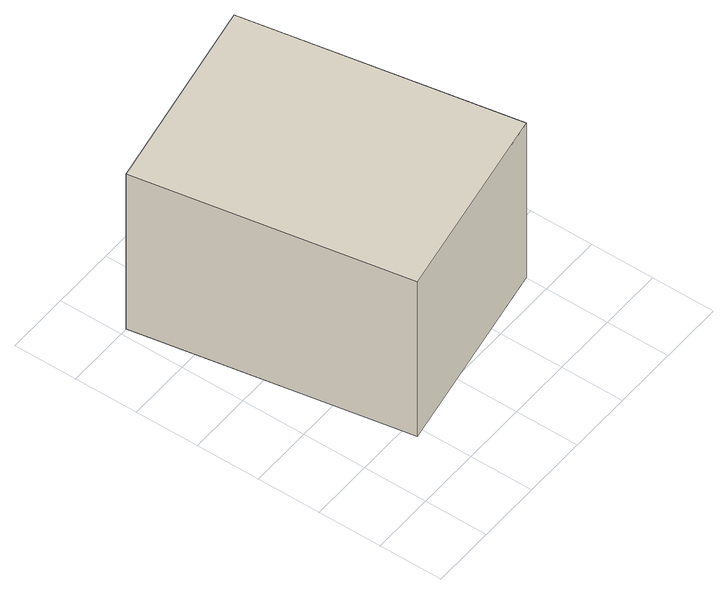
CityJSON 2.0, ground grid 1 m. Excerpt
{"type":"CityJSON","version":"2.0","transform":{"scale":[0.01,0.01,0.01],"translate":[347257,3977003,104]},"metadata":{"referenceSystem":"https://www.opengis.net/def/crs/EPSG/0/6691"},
"CityObjects":{
"building1":{"type":"Building","attributes":{"土砂災害警戒区域.現象区分":"2","土砂災害警戒区域.区域区分":"1","measuredHeight":3},"geometry":[{"type":"Solid","lod":"1","boundaries":[[[[0,1,2,3]],[[2,4,5,3]],[[1,6,4,2]],[[0,7,6,1]],[[3,5,7,0]],[[4,6,7,5]]]]}]}
},
"vertices":[
[326,558,48],[401,134,48],[87,78,48],[12,501,48],[87,78,348],[12,501,348],[401,134,348],[326,558,348]
]}
